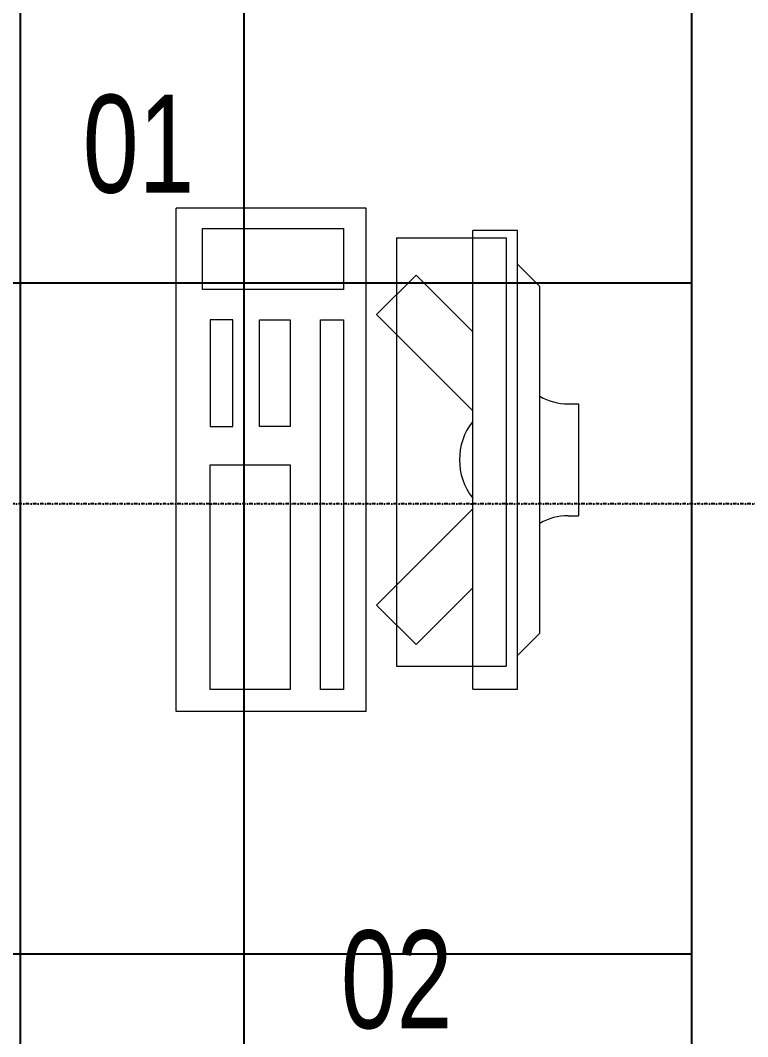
# Model space of a CAD drawing. Extents: x -12260 to 304645, y -29287 to 19916.
# Drawn here: x 38776 to 39426, y 6661 to 7570 of the extents above; entities that cross this region are included whole.
import ezdxf

# ---------------------------------------------------------------- set-up
doc = ezdxf.new("R2010")
doc.units = 0
doc.header["$LTSCALE"] = 0.25
doc.linetypes.add('DASHDOT', pattern=[25.4, 12.7, -6.35, 0, -6.35])
for name, color, linetype, lineweight in [('01-First Floor$0$72_EGR_EQP_TAG', 142, 'Continuous', 5), ('01-First Floor$0$LOADING', 253, 'Continuous', 5), ('01-First Floor$0$Walls', 251, 'Continuous', 5), ('E-LITE-CLNG-CNDT', 6, 'DASHDOT', 35), ('T-SOUN-CLNG-CNDT', 3, 'DASHDOT', 25)]:
    doc.layers.add(name, color=color, linetype=linetype, lineweight=lineweight)
doc.layers.add('01-First Floor$0$FALSE CEILING', color=251, linetype='Continuous')
doc.styles.add('01-First Floor$0$X3G_ENTITY_257CFD', font='swisscl.ttf', dxfattribs={"height": 200})

# ---------------------------------------------------------------- blocks, each defined once
blk = doc.blocks.new('01-First Floor$0$ITCWLS1-P')
at = {"layer": '01-First Floor$0$LOADING'}
for p, q in [((-0.17, 0.45), (-0.17, 0)), ((-0.17, 0.45), (0, 0.45)), ((0, 0.45), (0, 0)), ((-0.26509, 0.43, 0), (-0.30509, 0.43, 0)), ((-0.30509, 0.43, 0), (-0.30509, 0.02, 0)), ((-0.26509, 0.43, 0), (-0.26509, 0.02, 0)), ((-0.14957, 0.43047), (-0.12914, 0.43047)), ((-0.12914, 0.43047), (-0.12914, 0.40893)), ((-0.197, 0.40939), (-0.295, 0.40939)), ((-0.295, 0.02639), (-0.295, 0.40939)), ((-0.197, 0.02639), (-0.197, 0.40939)), ((-0.32509, 0.38, 0), (-0.30509, 0.4, 0)), ((-0.32509, 0.38, 0), (-0.32509, 0.07, 0)), ((-0.35032, 0.275), (-0.35961, 0.275)), ((-0.35961, 0.175), (-0.35961, 0.275)), ((-0.35032, 0.175), (-0.35961, 0.175)), ((-0.32509, 0.07, 0), (-0.30509, 0.05, 0)), ((-0.30509, 0.02, 0), (-0.26509, 0.02, 0)), ((-0.197, 0.02639), (-0.295, 0.02639)), ((-0.17, 0), (0, 0))]:
    blk.add_line(p, q, dxfattribs=at)
at = {"layer": '01-First Floor$0$LOADING', "extrusion": (2.48281e-10, 3.18408e-10, -1)}
for p, q in [((-0.26509, 0.33952), (-0.21443, 0.39019)), ((-0.17907, 0.35483), (-0.21443, 0.39019)), ((-0.26509, 0.26881), (-0.17907, 0.35483))]:
    blk.add_line(p, q, dxfattribs=at)
at = {"layer": '01-First Floor$0$LOADING', "extrusion": (2.48281e-10, -3.18408e-10, -1)}
for p, q in [((-0.26509, 0.18119), (-0.17907, 0.09517)), ((-0.26509, 0.11048), (-0.21443, 0.05981)), ((-0.17907, 0.09517), (-0.21443, 0.05981))]:
    blk.add_line(p, q, dxfattribs=at)
at = {"layer": '01-First Floor$0$LOADING'}
for points in [[(-0.12914, 0.40893), (-0.12914, 0.09996), (-0.14957, 0.09996), (-0.14957, 0.43047)], [(-0.14957, 0.09997), (-0.14957, 0.09997), (-0.14957, 0.09997), (-0.14957, 0.09997), (-0.14957, 0.09997), (-0.14957, 0.09997), (-0.14957, 0.09997), (-0.14957, 0.09997), (-0.14957, 0.09997)], [(-0.14957, 0.09997), (-0.14957, 0.09997), (-0.14957, 0.09997), (-0.14957, 0.09997), (-0.14957, 0.09997), (-0.14957, 0.09997), (-0.14957, 0.09997), (-0.14957, 0.09997), (-0.14957, 0.09997), (-0.14957, 0.09997), (-0.14957, 0.09997), (-0.14957, 0.09997), (-0.14957, 0.09997), (-0.14957, 0.09997), (-0.14957, 0.09997), (-0.14957, 0.09997), (-0.14957, 0.09997), (-0.14957, 0.09997)], [(-0.14957, 0.09996), (-0.14957, 0.09996), (-0.14957, 0.09996), (-0.14957, 0.09996), (-0.14957, 0.09996), (-0.14957, 0.09996), (-0.14957, 0.09996), (-0.14957, 0.09996), (-0.14957, 0.09996), (-0.14957, 0.09996)], [(-0.14957, 0.09996), (-0.14957, 0.09996), (-0.14957, 0.09996), (-0.14957, 0.09996), (-0.14957, 0.09996), (-0.14957, 0.09996), (-0.14957, 0.09996)], [(-0.14957, 0.09997), (-0.14957, 0.09997), (-0.14957, 0.09997), (-0.14957, 0.09997), (-0.14957, 0.09997), (-0.14957, 0.09997), (-0.14957, 0.09997), (-0.14957, 0.09997), (-0.14957, 0.09997), (-0.14957, 0.09997)], [(-0.14957, 0.09997), (-0.14957, 0.09997), (-0.14957, 0.09997), (-0.14957, 0.09997), (-0.14957, 0.09997), (-0.14957, 0.09997), (-0.14957, 0.09997), (-0.14957, 0.09997), (-0.14957, 0.09997), (-0.14957, 0.09997), (-0.14957, 0.09997), (-0.14957, 0.09997), (-0.14957, 0.09997), (-0.14957, 0.09997), (-0.14957, 0.09997)], [(-0.14957, 0.09997), (-0.14957, 0.09997), (-0.14957, 0.09997), (-0.14957, 0.09997), (-0.14957, 0.09997), (-0.14957, 0.09997), (-0.14957, 0.09997), (-0.14957, 0.09997), (-0.14957, 0.09997), (-0.14957, 0.09997)], [(-0.14957, 0.09997), (-0.14957, 0.09997), (-0.14957, 0.09997), (-0.14957, 0.09997), (-0.14957, 0.09997), (-0.14957, 0.09997), (-0.14957, 0.09997), (-0.14957, 0.09997), (-0.14957, 0.09997), (-0.14957, 0.09997)], [(-0.14957, 0.09996), (-0.14957, 0.09996), (-0.14957, 0.09996), (-0.14957, 0.09996), (-0.14957, 0.09996), (-0.14957, 0.09996), (-0.14957, 0.09996), (-0.14957, 0.09996), (-0.14957, 0.09996), (-0.14957, 0.09996), (-0.14957, 0.09996), (-0.14957, 0.09996), (-0.14957, 0.09996), (-0.14957, 0.09996), (-0.14957, 0.09996), (-0.14957, 0.09996), (-0.14957, 0.09996), (-0.14957, 0.09996), (-0.14957, 0.09997), (-0.14957, 0.09997), (-0.14957, 0.09997), (-0.14957, 0.09997), (-0.14957, 0.09997), (-0.14957, 0.09997), (-0.14957, 0.09997), (-0.14957, 0.09997), (-0.14957, 0.09997), (-0.14957, 0.09997), (-0.14957, 0.09997), (-0.14957, 0.09997), (-0.14957, 0.09997), (-0.14957, 0.09997), (-0.14956, 0.09997), (-0.14956, 0.09997), (-0.14956, 0.09997), (-0.14956, 0.09996), (-0.14956, 0.09996), (-0.14956, 0.09996), (-0.14956, 0.09996), (-0.14956, 0.09996), (-0.14956, 0.09996), (-0.14956, 0.09996), (-0.14956, 0.09996), (-0.14956, 0.09996), (-0.14956, 0.09996), (-0.14956, 0.09996), (-0.14956, 0.09996), (-0.14956, 0.09996), (-0.14957, 0.09996), (-0.14957, 0.09996), (-0.14957, 0.09996), (-0.14957, 0.09996), (-0.14957, 0.09996), (-0.14957, 0.09996)], [(-0.14957, 0.09996), (-0.14957, 0.09996), (-0.14957, 0.09996), (-0.14957, 0.09996), (-0.14957, 0.09996), (-0.14957, 0.09996), (-0.14957, 0.09996), (-0.14957, 0.09996), (-0.14957, 0.09996), (-0.14957, 0.09996), (-0.14957, 0.09997), (-0.14957, 0.09997), (-0.14957, 0.09997), (-0.14957, 0.09996), (-0.14957, 0.09996), (-0.14957, 0.09996), (-0.14957, 0.09996), (-0.14957, 0.09996), (-0.14957, 0.09996), (-0.14957, 0.09997), (-0.14957, 0.09997), (-0.14957, 0.09997), (-0.14957, 0.09997), (-0.14957, 0.09997), (-0.14957, 0.09997), (-0.14957, 0.09997), (-0.14957, 0.09997), (-0.14957, 0.09997), (-0.14957, 0.09997), (-0.14957, 0.09997), (-0.14957, 0.09997), (-0.14957, 0.09997), (-0.14957, 0.09997), (-0.14957, 0.09997), (-0.14957, 0.09997), (-0.14957, 0.09997), (-0.14957, 0.09997), (-0.14957, 0.09997), (-0.14957, 0.09997), (-0.14957, 0.09997), (-0.14957, 0.09997), (-0.14957, 0.09997), (-0.14957, 0.09997), (-0.14957, 0.09997), (-0.14957, 0.09997), (-0.14957, 0.09997), (-0.14957, 0.09997), (-0.14957, 0.09997), (-0.14957, 0.09997), (-0.14957, 0.09997), (-0.14957, 0.09997), (-0.14957, 0.09997), (-0.14957, 0.09997), (-0.14957, 0.09997), (-0.14957, 0.09997), (-0.14957, 0.09997), (-0.14957, 0.09997), (-0.14957, 0.09997), (-0.14957, 0.09997), (-0.14957, 0.09997), (-0.14957, 0.09997), (-0.14957, 0.09997), (-0.14957, 0.09997), (-0.14957, 0.09997), (-0.14957, 0.09997), (-0.14957, 0.09997), (-0.14957, 0.09997), (-0.14957, 0.09997), (-0.14957, 0.09997), (-0.14957, 0.09997), (-0.14957, 0.09997), (-0.14957, 0.09997), (-0.14957, 0.09997), (-0.14957, 0.09997), (-0.14957, 0.09997), (-0.14957, 0.09997), (-0.14957, 0.09997), (-0.14957, 0.09997), (-0.14957, 0.09997), (-0.14957, 0.09997), (-0.14956, 0.09997), (-0.14957, 0.09997), (-0.14957, 0.09997), (-0.14957, 0.09997), (-0.14957, 0.09997), (-0.14956, 0.09997), (-0.14957, 0.09997), (-0.14957, 0.09997), (-0.14957, 0.09997), (-0.14957, 0.09997), (-0.14957, 0.09997), (-0.14957, 0.09997), (-0.14957, 0.09997), (-0.14957, 0.09997), (-0.14957, 0.09997), (-0.14957, 0.09997), (-0.14956, 0.09997), (-0.14957, 0.09996), (-0.14957, 0.09996), (-0.14957, 0.09996), (-0.14956, 0.09996), (-0.14957, 0.09996), (-0.14957, 0.09996), (-0.14957, 0.09996), (-0.14957, 0.09996), (-0.14957, 0.09996), (-0.14957, 0.09996), (-0.14957, 0.09996), (-0.14957, 0.09996), (-0.14957, 0.09996), (-0.14957, 0.09996)], [(-0.14957, 0.09996), (-0.14957, 0.09996), (-0.14957, 0.09996), (-0.14957, 0.09996), (-0.14957, 0.09996), (-0.14957, 0.09996), (-0.14957, 0.09996), (-0.14957, 0.09996)], [(-0.14957, 0.09996), (-0.14957, 0.09996), (-0.14957, 0.09996), (-0.14957, 0.09996), (-0.14957, 0.09996), (-0.14957, 0.09996), (-0.14957, 0.09996), (-0.14957, 0.09996), (-0.14957, 0.09996), (-0.14956, 0.09996), (-0.14956, 0.09996), (-0.14956, 0.09996), (-0.14956, 0.09996), (-0.14956, 0.09996), (-0.14956, 0.09996), (-0.14956, 0.09996), (-0.14957, 0.09996)], [(-0.14957, 0.09996), (-0.14957, 0.09996), (-0.14957, 0.09996), (-0.14957, 0.09996), (-0.14957, 0.09996), (-0.14957, 0.09996), (-0.14957, 0.09996), (-0.14957, 0.09996), (-0.14957, 0.09996), (-0.14957, 0.09996), (-0.14957, 0.09996), (-0.14957, 0.09996), (-0.14957, 0.09996), (-0.14957, 0.09996), (-0.14957, 0.09996), (-0.14957, 0.09996), (-0.14957, 0.09996), (-0.14957, 0.09996), (-0.14957, 0.09996), (-0.14957, 0.09996), (-0.14957, 0.09996), (-0.14957, 0.09996), (-0.14957, 0.09996), (-0.14957, 0.09996), (-0.14957, 0.09996), (-0.14957, 0.09996), (-0.14957, 0.09996), (-0.14957, 0.09996), (-0.14957, 0.09996), (-0.14957, 0.09996), (-0.14957, 0.09996), (-0.14957, 0.09996), (-0.14957, 0.09996), (-0.14957, 0.09996), (-0.14957, 0.09996), (-0.14957, 0.09996), (-0.14957, 0.09996), (-0.14957, 0.09996), (-0.14957, 0.09996), (-0.14957, 0.09996), (-0.14957, 0.09996), (-0.14957, 0.09996), (-0.14957, 0.09996), (-0.14957, 0.09996), (-0.14957, 0.09996), (-0.14957, 0.09996), (-0.14957, 0.09996), (-0.14957, 0.09996), (-0.14956, 0.09996), (-0.14956, 0.09996), (-0.14956, 0.09996), (-0.14956, 0.09996), (-0.14957, 0.09996), (-0.14957, 0.09996), (-0.14957, 0.09996), (-0.14957, 0.09996), (-0.14957, 0.09996), (-0.14957, 0.09996), (-0.14956, 0.09996), (-0.14957, 0.09996), (-0.14957, 0.09996), (-0.14957, 0.09996), (-0.14957, 0.09996), (-0.14957, 0.09996), (-0.14957, 0.09996), (-0.14957, 0.09996), (-0.14957, 0.09996), (-0.14957, 0.09996), (-0.14957, 0.09996), (-0.14956, 0.09996), (-0.14956, 0.09996), (-0.14957, 0.09996), (-0.14957, 0.09996), (-0.14957, 0.09996), (-0.14957, 0.09996), (-0.14957, 0.09996), (-0.14957, 0.09996), (-0.14957, 0.09996), (-0.14957, 0.09996), (-0.14957, 0.09996), (-0.14957, 0.09996), (-0.14957, 0.09996), (-0.14957, 0.09996), (-0.14957, 0.09996), (-0.14957, 0.09996), (-0.14957, 0.09996), (-0.14957, 0.09996), (-0.14957, 0.09996), (-0.14957, 0.09996)], [(-0.14957, 0.09996), (-0.14957, 0.09996), (-0.14957, 0.09996), (-0.14957, 0.09996), (-0.14957, 0.09996), (-0.14957, 0.09996), (-0.14957, 0.09996), (-0.14957, 0.09996), (-0.14957, 0.09996), (-0.14957, 0.09996), (-0.14957, 0.09996), (-0.14957, 0.09996)], [(-0.14957, 0.09996), (-0.14957, 0.09996), (-0.14956, 0.09996), (-0.14956, 0.09996), (-0.14956, 0.09996), (-0.14956, 0.09996), (-0.14957, 0.09996)]]:
    blk.add_lwpolyline(points, dxfattribs=at)
for points in [[(-0.1019, 0.43047), (-0.03039, 0.43047), (-0.03039, 0.22944), (-0.1019, 0.22944)], [(-0.1019, 0.19536), (-0.07466, 0.19536), (-0.07466, 0.09996), (-0.1019, 0.09996)], [(-0.03039, 0.19536), (-0.05082, 0.19536), (-0.05082, 0.09996), (-0.03039, 0.09996)], [(-0.14956, 0.09996), (-0.14956, 0.09996), (-0.14956, 0.09996), (-0.14956, 0.09996), (-0.14956, 0.09996), (-0.14956, 0.09996), (-0.14956, 0.09996), (-0.14956, 0.09996), (-0.14957, 0.09996), (-0.14957, 0.09996), (-0.14957, 0.09996), (-0.14957, 0.09996), (-0.14957, 0.09996), (-0.14957, 0.09996), (-0.14957, 0.09996), (-0.14957, 0.09996), (-0.14957, 0.09996), (-0.14957, 0.09996), (-0.14957, 0.09996), (-0.14957, 0.09996), (-0.14957, 0.09996), (-0.14957, 0.09996), (-0.14957, 0.09996), (-0.14957, 0.09996), (-0.14957, 0.09996), (-0.14957, 0.09996), (-0.14957, 0.09996), (-0.14957, 0.09996), (-0.14957, 0.09996), (-0.14957, 0.09996), (-0.14957, 0.09996), (-0.14957, 0.09996), (-0.14957, 0.09996), (-0.14957, 0.09996), (-0.14957, 0.09996), (-0.14957, 0.09996), (-0.14957, 0.09996), (-0.14957, 0.09996), (-0.14957, 0.09996), (-0.14957, 0.09996), (-0.14957, 0.09996), (-0.14957, 0.09996), (-0.14957, 0.09996), (-0.14957, 0.09996), (-0.14957, 0.09996), (-0.14957, 0.09996), (-0.14957, 0.09996), (-0.14957, 0.09996), (-0.14957, 0.09996), (-0.14957, 0.09996), (-0.14957, 0.09996), (-0.14957, 0.09996), (-0.14957, 0.09996), (-0.14957, 0.09996), (-0.14957, 0.09996), (-0.14957, 0.09996), (-0.14957, 0.09996), (-0.14956, 0.09996), (-0.14956, 0.09996), (-0.14956, 0.09996), (-0.14956, 0.09996), (-0.14956, 0.09996), (-0.14956, 0.09996), (-0.14956, 0.09996), (-0.14956, 0.09996), (-0.14956, 0.09996), (-0.14956, 0.09996), (-0.14956, 0.09996), (-0.14956, 0.09996), (-0.14956, 0.09996), (-0.14956, 0.09996), (-0.14956, 0.09996), (-0.14956, 0.09996), (-0.14956, 0.09996), (-0.14956, 0.09996), (-0.14956, 0.09996), (-0.14956, 0.09996), (-0.14956, 0.09996), (-0.14956, 0.09996), (-0.14956, 0.09996), (-0.14956, 0.09996), (-0.14956, 0.09996), (-0.14956, 0.09996), (-0.14956, 0.09996), (-0.14956, 0.09996), (-0.14956, 0.09996), (-0.14956, 0.09996), (-0.14956, 0.09996), (-0.14956, 0.09996), (-0.14957, 0.09996), (-0.14957, 0.09996), (-0.14957, 0.09996), (-0.14957, 0.09996), (-0.14957, 0.09996), (-0.14957, 0.09996), (-0.14957, 0.09996), (-0.14957, 0.09996), (-0.14957, 0.09996), (-0.14957, 0.09996), (-0.14957, 0.09996), (-0.14957, 0.09996), (-0.14957, 0.09996), (-0.14957, 0.09996), (-0.14957, 0.09996), (-0.14957, 0.09996), (-0.14957, 0.09996), (-0.14957, 0.09996), (-0.14957, 0.09996), (-0.14957, 0.09996), (-0.14957, 0.09996), (-0.14957, 0.09996), (-0.14957, 0.09996), (-0.14957, 0.09996), (-0.14957, 0.09996), (-0.14957, 0.09996), (-0.14957, 0.09996), (-0.14957, 0.09996), (-0.14957, 0.09996), (-0.14957, 0.09996), (-0.14957, 0.09996), (-0.14957, 0.09996), (-0.14957, 0.09996), (-0.14957, 0.09996), (-0.14957, 0.09996), (-0.14957, 0.09996), (-0.14957, 0.09996), (-0.14957, 0.09996), (-0.14957, 0.09996), (-0.14957, 0.09996), (-0.14957, 0.09996), (-0.14957, 0.09996), (-0.14957, 0.09996), (-0.14957, 0.09996), (-0.14957, 0.09996), (-0.14957, 0.09996), (-0.14957, 0.09996), (-0.14957, 0.09996), (-0.14957, 0.09996), (-0.14957, 0.09996), (-0.14957, 0.09996), (-0.14957, 0.09996), (-0.14957, 0.09996), (-0.14957, 0.09996), (-0.14957, 0.09996), (-0.14957, 0.09996), (-0.14957, 0.09996), (-0.14957, 0.09996), (-0.14957, 0.09996), (-0.14957, 0.09996), (-0.14957, 0.09996), (-0.14957, 0.09996), (-0.14957, 0.09996), (-0.14957, 0.09996), (-0.14957, 0.09996), (-0.14956, 0.09996), (-0.14956, 0.09996), (-0.14956, 0.09996), (-0.14956, 0.09996), (-0.14956, 0.09996), (-0.14956, 0.09996), (-0.14956, 0.09996), (-0.14956, 0.09996), (-0.14956, 0.09996), (-0.14956, 0.09996), (-0.14956, 0.09996), (-0.14956, 0.09996), (-0.14956, 0.09996), (-0.14956, 0.09996), (-0.14956, 0.09996), (-0.14956, 0.09996), (-0.14956, 0.09996), (-0.14956, 0.09996), (-0.14956, 0.09996), (-0.14956, 0.09996), (-0.14956, 0.09996), (-0.14956, 0.09996), (-0.14956, 0.09996), (-0.14956, 0.09996), (-0.14956, 0.09996), (-0.14956, 0.09996), (-0.14956, 0.09996), (-0.14956, 0.09996), (-0.14956, 0.09996), (-0.14956, 0.09996), (-0.14956, 0.09996), (-0.14956, 0.09996), (-0.14956, 0.09996), (-0.14956, 0.09996), (-0.14956, 0.09996), (-0.14956, 0.09996), (-0.14956, 0.09996), (-0.14956, 0.09996), (-0.14956, 0.09996), (-0.14956, 0.09996), (-0.14956, 0.09996), (-0.14956, 0.09996), (-0.14956, 0.09996), (-0.14956, 0.09996), (-0.14956, 0.09996), (-0.14956, 0.09996), (-0.14956, 0.09996), (-0.14957, 0.09996), (-0.14957, 0.09996), (-0.14957, 0.09996), (-0.14957, 0.09996), (-0.14957, 0.09996), (-0.14957, 0.09996), (-0.14957, 0.09996), (-0.14957, 0.09996), (-0.14957, 0.09996), (-0.14957, 0.09996), (-0.14957, 0.09996), (-0.14957, 0.09996), (-0.14957, 0.09996), (-0.14957, 0.09996), (-0.14957, 0.09996), (-0.14957, 0.09996), (-0.14957, 0.09996), (-0.14957, 0.09996), (-0.14957, 0.09996), (-0.14957, 0.09996), (-0.14957, 0.09996), (-0.14957, 0.09996), (-0.14957, 0.09996), (-0.14957, 0.09996), (-0.14957, 0.09996), (-0.14957, 0.09996), (-0.14957, 0.09996), (-0.14957, 0.09996), (-0.14957, 0.09996), (-0.14957, 0.09996), (-0.14957, 0.09996), (-0.14957, 0.09996), (-0.14957, 0.09996), (-0.14957, 0.09996), (-0.14956, 0.09996), (-0.14956, 0.09996), (-0.14956, 0.09996), (-0.14956, 0.09996), (-0.14956, 0.09996), (-0.14956, 0.09996), (-0.14956, 0.09996), (-0.14956, 0.09996), (-0.14956, 0.09996), (-0.14956, 0.09996), (-0.14956, 0.09996), (-0.14956, 0.09996), (-0.14956, 0.09996), (-0.14956, 0.09996), (-0.14956, 0.09996), (-0.14956, 0.09996), (-0.14956, 0.09996), (-0.14956, 0.09996), (-0.14956, 0.09996), (-0.14956, 0.09996), (-0.14956, 0.09996), (-0.14956, 0.09996), (-0.14956, 0.09996), (-0.14956, 0.09996), (-0.14956, 0.09996), (-0.14956, 0.09996), (-0.14956, 0.09996), (-0.14956, 0.09996), (-0.14956, 0.09996), (-0.14956, 0.09996), (-0.14956, 0.09996), (-0.14956, 0.09996), (-0.14956, 0.09996), (-0.14956, 0.09996), (-0.14956, 0.09996), (-0.14956, 0.09996), (-0.14956, 0.09996), (-0.14956, 0.09996), (-0.14956, 0.09996), (-0.14956, 0.09996), (-0.14956, 0.09996), (-0.14956, 0.09996)], [(-0.14957, 0.09996), (-0.14957, 0.09996), (-0.14957, 0.09996), (-0.14957, 0.09996), (-0.14957, 0.09996), (-0.14957, 0.09996), (-0.14957, 0.09996), (-0.14957, 0.09996), (-0.14957, 0.09996), (-0.14957, 0.09996), (-0.14957, 0.09996), (-0.14957, 0.09996), (-0.14957, 0.09996), (-0.14957, 0.09996), (-0.14957, 0.09996), (-0.14957, 0.09996), (-0.14957, 0.09996), (-0.14957, 0.09996), (-0.14957, 0.09996), (-0.14957, 0.09996), (-0.14957, 0.09996), (-0.14957, 0.09996), (-0.14957, 0.09996), (-0.14957, 0.09996), (-0.14957, 0.09996), (-0.14957, 0.09996), (-0.14957, 0.09996), (-0.14957, 0.09996), (-0.14957, 0.09996), (-0.14957, 0.09996), (-0.14957, 0.09996), (-0.14957, 0.09996), (-0.14957, 0.09996), (-0.14957, 0.09996), (-0.14957, 0.09996), (-0.14957, 0.09996), (-0.14957, 0.09996), (-0.14957, 0.09996), (-0.14957, 0.09996), (-0.14957, 0.09996), (-0.14957, 0.09996), (-0.14957, 0.09996), (-0.14957, 0.09996), (-0.14957, 0.09996), (-0.14957, 0.09996), (-0.14957, 0.09996), (-0.14957, 0.09996), (-0.14957, 0.09996), (-0.14957, 0.09996), (-0.14957, 0.09996), (-0.14957, 0.09996), (-0.14957, 0.09996), (-0.14957, 0.09996), (-0.14957, 0.09996), (-0.14957, 0.09996), (-0.14957, 0.09996), (-0.14957, 0.09996), (-0.14957, 0.09996), (-0.14957, 0.09996), (-0.14957, 0.09996), (-0.14957, 0.09996), (-0.14957, 0.09996), (-0.14957, 0.09996), (-0.14957, 0.09996), (-0.14957, 0.09996), (-0.14957, 0.09996), (-0.14957, 0.09996), (-0.14957, 0.09996), (-0.14957, 0.09996), (-0.14957, 0.09996), (-0.14957, 0.09996), (-0.14957, 0.09996), (-0.14957, 0.09996), (-0.14957, 0.09996), (-0.14957, 0.09996), (-0.14957, 0.09996), (-0.14957, 0.09996), (-0.14957, 0.09996), (-0.14957, 0.09996), (-0.14957, 0.09996), (-0.14957, 0.09996), (-0.14957, 0.09996), (-0.14957, 0.09996), (-0.14957, 0.09996), (-0.14957, 0.09996), (-0.14957, 0.09996), (-0.14957, 0.09996), (-0.14957, 0.09996), (-0.14957, 0.09996), (-0.14957, 0.09996), (-0.14957, 0.09996), (-0.14957, 0.09996), (-0.14957, 0.09996), (-0.14957, 0.09996), (-0.14957, 0.09996), (-0.14957, 0.09996), (-0.14957, 0.09996), (-0.14957, 0.09996), (-0.14957, 0.09996), (-0.14957, 0.09996), (-0.14957, 0.09996), (-0.14957, 0.09996), (-0.14957, 0.09996), (-0.14957, 0.09996), (-0.14957, 0.09996), (-0.14957, 0.09996), (-0.14957, 0.09996), (-0.14957, 0.09996), (-0.14957, 0.09996), (-0.14957, 0.09996), (-0.14957, 0.09996), (-0.14957, 0.09996), (-0.14957, 0.09996), (-0.14957, 0.09996), (-0.14957, 0.09996), (-0.14957, 0.09996), (-0.14957, 0.09996), (-0.14957, 0.09996), (-0.14957, 0.09996), (-0.14957, 0.09996), (-0.14957, 0.09996), (-0.14957, 0.09996), (-0.14957, 0.09996), (-0.14957, 0.09996), (-0.14957, 0.09996), (-0.14957, 0.09996), (-0.14957, 0.09996), (-0.14957, 0.09996), (-0.14957, 0.09996), (-0.14957, 0.09996), (-0.14957, 0.09996), (-0.14957, 0.09996), (-0.14957, 0.09996), (-0.14957, 0.09996), (-0.14957, 0.09996), (-0.14957, 0.09996), (-0.14957, 0.09996), (-0.14957, 0.09996), (-0.14957, 0.09996), (-0.14957, 0.09996), (-0.14957, 0.09996), (-0.14957, 0.09996), (-0.14957, 0.09996), (-0.14957, 0.09996), (-0.14957, 0.09996), (-0.14957, 0.09996), (-0.14957, 0.09996), (-0.14957, 0.09996), (-0.14957, 0.09996), (-0.14957, 0.09996), (-0.14957, 0.09996), (-0.14957, 0.09996), (-0.14957, 0.09996), (-0.14957, 0.09996), (-0.14957, 0.09996), (-0.14957, 0.09996), (-0.14957, 0.09996), (-0.14957, 0.09996), (-0.14957, 0.09996), (-0.14957, 0.09996), (-0.14957, 0.09996), (-0.14957, 0.09996), (-0.14957, 0.09996), (-0.14957, 0.09996), (-0.14957, 0.09996), (-0.14957, 0.09996), (-0.14957, 0.09996), (-0.14957, 0.09996), (-0.14957, 0.09996), (-0.14957, 0.09996), (-0.14957, 0.09996), (-0.14957, 0.09996), (-0.14957, 0.09996), (-0.14957, 0.09996), (-0.14957, 0.09996), (-0.14957, 0.09996), (-0.14957, 0.09996), (-0.14957, 0.09996), (-0.14957, 0.09996), (-0.14957, 0.09996), (-0.14957, 0.09996), (-0.14957, 0.09996), (-0.14957, 0.09996), (-0.14957, 0.09996), (-0.14957, 0.09996), (-0.14957, 0.09996), (-0.14957, 0.09996), (-0.14957, 0.09996), (-0.14957, 0.09996), (-0.14957, 0.09996), (-0.14957, 0.09996), (-0.14957, 0.09996), (-0.14957, 0.09996), (-0.14957, 0.09996), (-0.14957, 0.09996), (-0.14957, 0.09996), (-0.14957, 0.09996), (-0.14957, 0.09996), (-0.14957, 0.09996), (-0.14957, 0.09996), (-0.14957, 0.09996), (-0.14957, 0.09996), (-0.14957, 0.09996), (-0.14957, 0.09996), (-0.14957, 0.09996), (-0.14957, 0.09996), (-0.14957, 0.09996), (-0.14957, 0.09996), (-0.14957, 0.09996), (-0.14957, 0.09996), (-0.14957, 0.09996), (-0.14957, 0.09996), (-0.14957, 0.09996), (-0.14957, 0.09996)], [(-0.14957, 0.09996), (-0.14957, 0.09996), (-0.14957, 0.09996), (-0.14957, 0.09996), (-0.14957, 0.09996), (-0.14957, 0.09996), (-0.14957, 0.09996), (-0.14957, 0.09996), (-0.14957, 0.09996), (-0.14957, 0.09996), (-0.14957, 0.09996), (-0.14957, 0.09996), (-0.14957, 0.09996), (-0.14957, 0.09996), (-0.14957, 0.09996), (-0.14957, 0.09996), (-0.14957, 0.09996), (-0.14957, 0.09996), (-0.14957, 0.09996), (-0.14957, 0.09996), (-0.14957, 0.09996), (-0.14957, 0.09996), (-0.14957, 0.09996), (-0.14957, 0.09996), (-0.14957, 0.09996), (-0.14957, 0.09996), (-0.14957, 0.09996), (-0.14957, 0.09996), (-0.14957, 0.09996), (-0.14957, 0.09996), (-0.14957, 0.09996), (-0.14957, 0.09996), (-0.14957, 0.09996), (-0.14957, 0.09996), (-0.14957, 0.09996), (-0.14957, 0.09996), (-0.14957, 0.09996), (-0.14957, 0.09996), (-0.14957, 0.09996), (-0.14957, 0.09996), (-0.14957, 0.09996), (-0.14957, 0.09996), (-0.14957, 0.09996), (-0.14957, 0.09996), (-0.14957, 0.09996), (-0.14957, 0.09996), (-0.14957, 0.09996), (-0.14957, 0.09996), (-0.14957, 0.09996), (-0.14957, 0.09996), (-0.14957, 0.09996), (-0.14957, 0.09996), (-0.14957, 0.09996), (-0.14957, 0.09996), (-0.14957, 0.09996), (-0.14957, 0.09996), (-0.14957, 0.09996), (-0.14957, 0.09996), (-0.14957, 0.09996), (-0.14957, 0.09996), (-0.14957, 0.09996), (-0.14957, 0.09996), (-0.14957, 0.09996), (-0.14957, 0.09996), (-0.14957, 0.09996), (-0.14957, 0.09996), (-0.14957, 0.09996), (-0.14957, 0.09996), (-0.14957, 0.09996), (-0.14957, 0.09996), (-0.14957, 0.09996), (-0.14957, 0.09996), (-0.14957, 0.09996), (-0.14957, 0.09996), (-0.14957, 0.09996), (-0.14957, 0.09996), (-0.14957, 0.09996), (-0.14957, 0.09996), (-0.14957, 0.09996), (-0.14957, 0.09996), (-0.14957, 0.09996), (-0.14957, 0.09996), (-0.14957, 0.09996), (-0.14957, 0.09996), (-0.14957, 0.09996), (-0.14957, 0.09996), (-0.14957, 0.09996), (-0.14957, 0.09996), (-0.14957, 0.09996), (-0.14957, 0.09996), (-0.14957, 0.09996), (-0.14957, 0.09996), (-0.14957, 0.09996), (-0.14957, 0.09996), (-0.14957, 0.09996), (-0.14957, 0.09996), (-0.14957, 0.09996), (-0.14957, 0.09996), (-0.14957, 0.09996), (-0.14957, 0.09996), (-0.14957, 0.09996), (-0.14957, 0.09996), (-0.14957, 0.09996), (-0.14957, 0.09996), (-0.14957, 0.09996), (-0.14957, 0.09996), (-0.14957, 0.09996), (-0.14957, 0.09996), (-0.14957, 0.09996), (-0.14957, 0.09996), (-0.14957, 0.09996), (-0.14957, 0.09996), (-0.14957, 0.09996), (-0.14957, 0.09996), (-0.14957, 0.09996), (-0.14957, 0.09996), (-0.14957, 0.09996), (-0.14957, 0.09996), (-0.14957, 0.09996), (-0.14957, 0.09996), (-0.14957, 0.09996), (-0.14957, 0.09996), (-0.14957, 0.09996), (-0.14957, 0.09996), (-0.14957, 0.09996), (-0.14957, 0.09996), (-0.14957, 0.09996), (-0.14957, 0.09996), (-0.14957, 0.09996), (-0.14957, 0.09996), (-0.14957, 0.09996), (-0.14957, 0.09996), (-0.14957, 0.09996), (-0.14957, 0.09996), (-0.14957, 0.09996), (-0.14957, 0.09996), (-0.14957, 0.09996), (-0.14957, 0.09996), (-0.14957, 0.09996), (-0.14957, 0.09996), (-0.14957, 0.09996), (-0.14957, 0.09996), (-0.14957, 0.09996), (-0.14957, 0.09996), (-0.14957, 0.09996), (-0.14957, 0.09996), (-0.14957, 0.09996), (-0.14957, 0.09996), (-0.14957, 0.09996), (-0.14957, 0.09996), (-0.14957, 0.09996), (-0.14957, 0.09996), (-0.14957, 0.09996), (-0.14957, 0.09996), (-0.14957, 0.09996), (-0.14957, 0.09996), (-0.14957, 0.09996), (-0.14957, 0.09996), (-0.14957, 0.09996), (-0.14957, 0.09996), (-0.14957, 0.09996), (-0.14957, 0.09996), (-0.14957, 0.09996), (-0.14957, 0.09996), (-0.14957, 0.09996), (-0.14957, 0.09996), (-0.14957, 0.09996), (-0.14957, 0.09996), (-0.14957, 0.09996), (-0.14957, 0.09996), (-0.14957, 0.09996), (-0.14957, 0.09996), (-0.14957, 0.09996), (-0.14957, 0.09996), (-0.14957, 0.09996), (-0.14957, 0.09996), (-0.14957, 0.09996), (-0.14957, 0.09996), (-0.14957, 0.09996), (-0.14957, 0.09996), (-0.14957, 0.09996), (-0.14957, 0.09996), (-0.14957, 0.09996), (-0.14957, 0.09996), (-0.14957, 0.09996), (-0.14957, 0.09996), (-0.14957, 0.09996), (-0.14957, 0.09996), (-0.14957, 0.09996), (-0.14957, 0.09996), (-0.14957, 0.09996), (-0.14957, 0.09996), (-0.14957, 0.09996), (-0.14957, 0.09996), (-0.14957, 0.09996), (-0.14957, 0.09996), (-0.14957, 0.09996), (-0.14957, 0.09996), (-0.14957, 0.09996), (-0.14957, 0.09996), (-0.14957, 0.09996), (-0.14957, 0.09996), (-0.14957, 0.09996), (-0.14957, 0.09996), (-0.14957, 0.09996), (-0.14957, 0.09996), (-0.14957, 0.09996), (-0.14957, 0.09996), (-0.14957, 0.09996), (-0.14957, 0.09996), (-0.14957, 0.09996), (-0.14957, 0.09996), (-0.14957, 0.09996), (-0.14957, 0.09996), (-0.14957, 0.09996), (-0.14957, 0.09996), (-0.14957, 0.09996), (-0.14957, 0.09996), (-0.14957, 0.09996)], [(-0.14957, 0.0727), (-0.02358, 0.0727), (-0.02358, 0.01818), (-0.14957, 0.01818)]]:
    blk.add_lwpolyline(points, close=True, dxfattribs=at)
for centre, radius, start, end in [((-0.35032, 0.325), 0.05, 270, 300.30934), ((-0.3089, 0.225), 0.05564, 321.94311, 38.05689), ((-0.35032, 0.125), 0.05, 59.69066, 90)]:
    blk.add_arc(centre, radius, start, end, dxfattribs=at)
blk = doc.blocks.new('01-First Floor')
at = {"layer": '01-First Floor$0$FALSE CEILING', "linetype": 'Continuous'}
for p, q in [((38976, 5535), (38976, 8610)), ((35376, 7335), (39376, 7335)), ((35376, 6735), (39376, 6735))]:
    blk.add_line(p, q, dxfattribs=at)
at = {"layer": '01-First Floor$0$FALSE CEILING'}
for p, q in [((39376, 5535, -0.1), (39376, 8610, -0.1)), ((38776, 5535, -0.1), (38776, 8010, -0.1))]:
    blk.add_line(p, q, dxfattribs=at)
blk.add_lwpolyline([(39376, 8610), (35376, 8610), (35376, 5535), (39376, 5535)], close=True, dxfattribs=at)
at = {"layer": '01-First Floor$0$LOADING'}
blk.add_line((39376, 5535, -0.1), (39376, 8610, -0.1), dxfattribs=at)
at = {"layer": '01-First Floor$0$Walls'}
blk.add_line((39376, 5535), (39376, 8610), dxfattribs=at)
at = {"layer": '01-First Floor$0$LOADING', "xscale": 1000, "yscale": 1000, "zscale": 1000, "rotation": 180}
blk.add_blockref('01-First Floor$0$ITCWLS1-P', (38915.18, 7401.75, -0.1), dxfattribs=at)
at = {"layer": '01-First Floor$0$72_EGR_EQP_TAG', "char_height": 87.473, "attachment_point": 2, "style": '01-First Floor$0$X3G_ENTITY_257CFD'}
for s, insert in [('01', (38881.67, 7503.09, -0.1)), ('02', (39112.32, 6755.94, -0.1))]:
    blk.add_mtext(s, dxfattribs=dict(at, insert=insert))

msp = doc.modelspace()

# ---------------------------------------------------------------- linework, layer by layer
at = {"layer": 'T-SOUN-CLNG-CNDT'}
msp.add_lwpolyline([(44476, 690.01), (44476, 7037.32, 0.414214), (44376, 7137.32), (33976, 7137.32)], format="xyb", dxfattribs=at)

# ---------------------------------------------------------------- block references
at = {"layer": 'E-LITE-CLNG-CNDT'}
msp.add_blockref('01-First Floor', (0, 0), dxfattribs=at)

doc.saveas('drawing.dxf')
